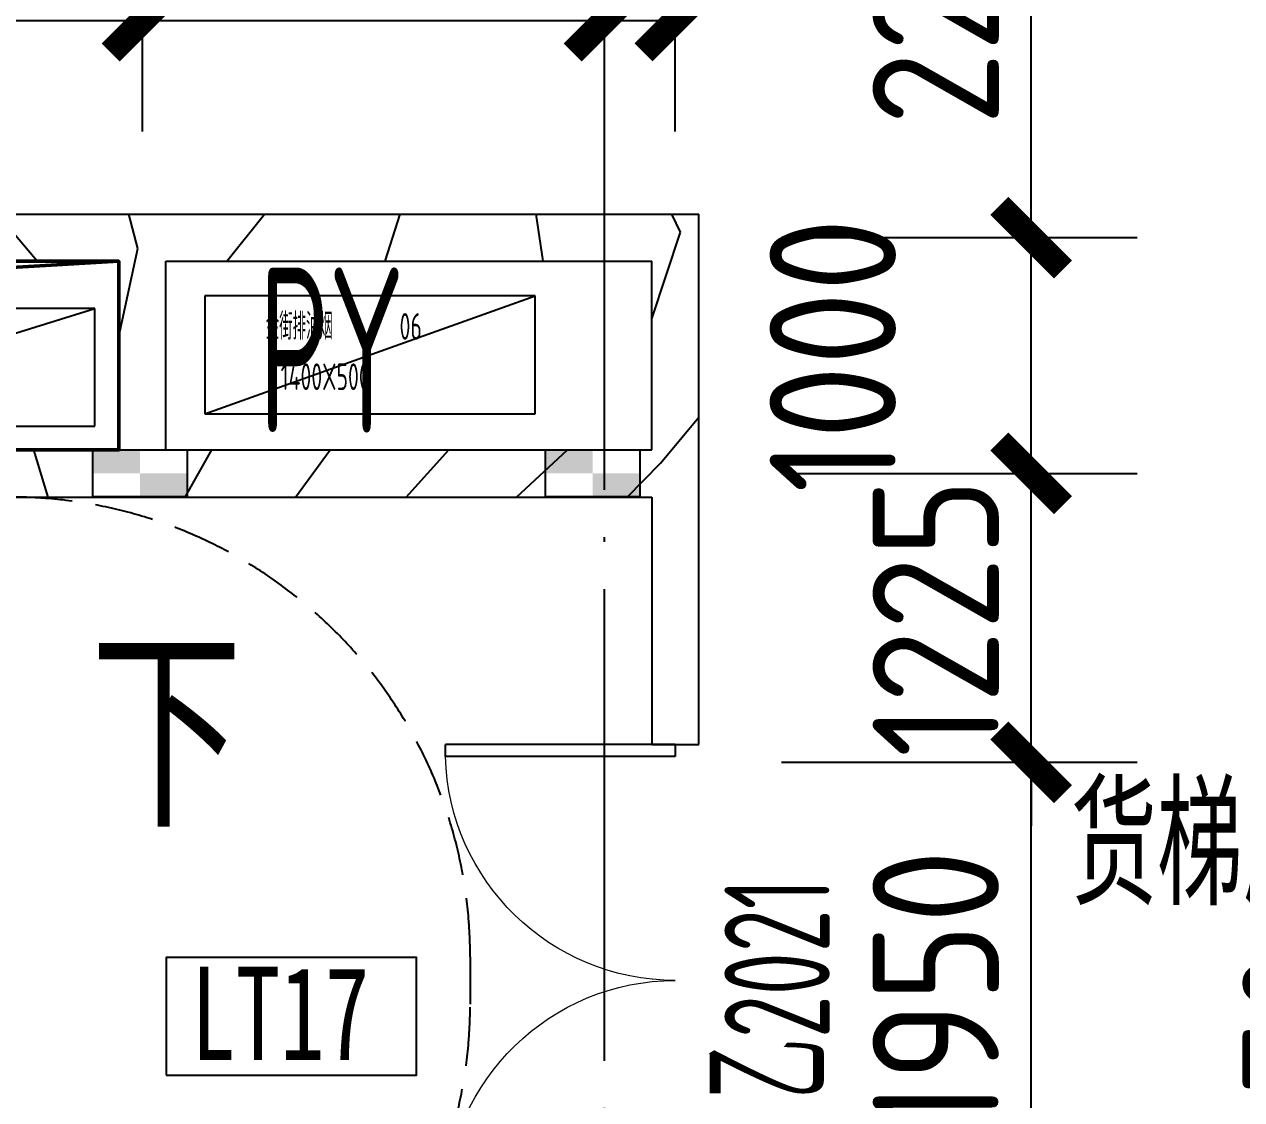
# Model space of a CAD drawing. Header units: inches. Extents: x 0 to 1813292486, y 0 to 3473589894.
# Drawn here: x 600640125 to 600645287, y 3473214363 to 3473218922 of the extents above; entities that cross this region are included whole.
import ezdxf

# ---------------------------------------------------------------- set-up
doc = ezdxf.new("R2010")
doc.units = ezdxf.units.IN
doc.header["$LTSCALE"] = 1000
doc.header["$MEASUREMENT"] = 0
doc.linetypes.add('AX-MALL-GIRD-200$0$DOTE', pattern=[2.4200000000000004, 2, -0.2, 0.02, -0.2])
doc.linetypes.add('AX-MALL-WALL-P02-QT$0$DASH', pattern=[0.35, 0.25, -0.1])
for name, color, linetype in [('A-Anno-Note', 241, 'Continuous'), ('AX-MALL-DIM-P02$0$A-Anno-Dims', 3, 'Continuous'), ('AX-MALL-DIM-P02$0$A-Detl-Thin', 131, 'Continuous'), ('AX-MALL-GIRD-200$0$A-Grid', 222, 'AX-MALL-GIRD-200$0$DOTE'), ('AX-MALL-P02-200$0$A-Anno-Note', 241, 'Continuous'), ('AX-MALL-WALL-P02$0$A-Anno-Note', 241, 'Continuous'), ('AX-MALL-WALL-P02-QT$0$A-Accs', 181, 'Continuous'), ('AX-MALL-WALL-P02-QT$0$A-Anno-Dims', 3, 'Continuous'), ('AX-MALL-WALL-P02-QT$0$A-Anno-Note', 241, 'Continuous'), ('AX-MALL-WALL-P02-QT$0$A-Detl-Patt', 8, 'Continuous'), ('AX-MALL-WALL-P02-QT$0$A-Detl-Thin', 131, 'Continuous'), ('AX-MALL-WALL-P02-QT$0$A-Strs', 151, 'Continuous'), ('AX-MALL-WALL-P02-QT$0$A-Wall', 2, 'Continuous'), ('AX-MALL-WALL-P02-QT$0$A-Wall-Patt', 13, 'Continuous'), ('AX-MALL-WALL-P02-QT$0$A-Wind', 4, 'Continuous'), ('AX-MALL-WORD-P02$0$A-Anno-Note', 241, 'Continuous'), ('AX-MALL-WORD-P02$0$A-Wind-Iden', 11, 'Continuous'), ('AX-MALL-ZTKD-P02$0$A-Anno-Note', 241, 'Continuous'), ('MX-MALL-P02-LG$0$M-VT-DUCT-FLG', 40, 'Continuous'), ('MX-MALL-P02-LG$0$M-VT-DUCT-KED', 170, 'Continuous'), ('MX-MALL-P02-LG$0$M-VT-DUCT-SED', 150, 'Continuous'), ('MX-MALL-P02-LG$0$M-VT-TEXT', 21, 'Continuous'), ('SX-MALL-HOLE-R-2F$0$S-HOLE', 5, 'Continuous'), ('SX-MALL-LT-TZ-2F(M)$0$SX-S1-TZ-(2F~3F)$0$A-Strs', 151, 'Continuous'), ('SX-MALL-LT-TZ-2F(M)$0$SX-S1-TZ-(2F~3F)$0$TZ', 255, 'Continuous'), ('SX-MALL-TZ-2F~3F$0$S-DIMS', 81, 'Continuous')]:
    doc.layers.add(name, color=color, linetype=linetype)
doc.styles.add('AX-MALL-DIM-P02$0$_TCH_DIM_T3', font='gbenor.shx')
doc.styles.add('AX-MALL-WALL-P02-QT$0$_TCH_DIM', font='gbenor.shx')
doc.styles.add('AX-MALL-WALL-P02-QT$0$STANDARD', font='gbenor.shx', dxfattribs={"bigfont": 'gbcbig.shx'})
doc.styles.add('AX-MALL-WORD-P02$0$_TCH_WINDOW', font='gbenor.shx', dxfattribs={"bigfont": 'gbcbig.shx'})
doc.styles.add('AX-MALL-WORD-P02$0$STANDARD', font='gbenor.shx', dxfattribs={"bigfont": 'gbcbig.shx'})
doc.styles.add('AX-MALL-WORD-P02$0$宋体', font='', dxfattribs={"width": 0.7, "height": 5})
doc.styles.add('MX-MALL-P02-LG$0$_THVAC_WIN', font='gbenor.shx', dxfattribs={"bigfont": 'gbcbig.shx'})
doc.styles.get('AX-MALL-WORD-P02$0$宋体').set_extended_font_data('SimSun')
doc.dimstyles.new('AX-MALL-DIM-P02$0$_TCH_ARCH&&180', dxfattribs={"dimtxt": 535.5, "dimasz": 270, "dimexe": 450, "dimexo": 450, "dimgap": 137.25, "dimtad": 1, "dimdec": 0, "dimzin": 0, "dimdsep": 46, "dimtxsty": 'AX-MALL-DIM-P02$0$_TCH_DIM_T3', "dimblk": 'AX-MALL-DIM-P02$0$_ArchTick', "dimcen": 0.09, "dimclrt": 7, "dimazin": 2, "dimtfac": 1, "dimtdec": 0, "dimtix": 1, "dimtmove": 2, "dimatfit": 3, "dimfxl": 500, "dimtolj": 1, "dimtzin": 0, "dimarcsym": 0})
pattern_1 = [(45, (0, 359.0227), (-353.55353201463, 353.55353201463), [])]

# ---------------------------------------------------------------- blocks, each defined once
blk = doc.blocks.new('AX-MALL-WORD-P02')
at = {"layer": 'AX-MALL-WORD-P02$0$A-Anno-Note', "color": 3}
blk.add_lwpolyline([(600440990.5591502, 3473052887.919715), (600441985.7153002, 3473052517.194853), (600442160.2617146, 3473052985.738926), (600441165.1055651, 3473053356.463788)], close=True, dxfattribs=at)
at = {"layer": 'AX-MALL-WORD-P02$0$A-Anno-Note', "color": 3, "style": 'AX-MALL-WORD-P02$0$宋体', "width": 0.7}
blk.add_text('LT17', height=396.5189873417721, rotation=339.5681615271141, dxfattribs=at).set_placement((600441112.847348, 3473052911.161159))
at = {"layer": 'AX-MALL-WORD-P02$0$A-Anno-Note', "style": 'AX-MALL-WORD-P02$0$STANDARD'}
blk.add_text('货梯厅', height=506.3829787234042, rotation=339.5681613092015, dxfattribs=at).set_placement((600444837.9728384, 3473052224.531486))
at = {"layer": 'AX-MALL-WORD-P02$0$A-Wind-Iden', "style": 'AX-MALL-WORD-P02$0$_TCH_WINDOW', "width": 0.7}
for s, height, p in [('2021', 446.25, (600443682.6218286, 3473052053.387454)), ('乙', 506.3829787234042, (600443592.5447359, 3473051811.588805))]:
    blk.add_text(s, height=height, rotation=69.56816112945486, dxfattribs=at).set_placement(p)
blk = doc.blocks.new('AX-MALL-GIRD-200')
at = {"layer": 'AX-MALL-GIRD-200$0$A-Grid'}
blk.add_line((600435151.5243309, 3473031887.135766), (600473881.0632799, 3473135850.862847), dxfattribs=at)
blk = doc.blocks.new('AX-MALL-WALL-P02-QT$0$tj')
at = {"layer": 'AX-MALL-WALL-P02-QT$0$A-Detl-Patt'}
h = blk.add_hatch(dxfattribs=at)
h.set_pattern_fill('STEEL', color=256, scale=100.0000000000001, angle=50.43183869082386)
h.set_pattern_definition([(75.00000000004839, (-14278.19445574284, 156289.8254051208), (-153.3407249234246, 41.08752340989569), []), (75.00000000004839, (-14317.88195610046, 156358.5661673546), (-153.3407249234246, 41.08752340989569), [])])
edge = h.paths.add_edge_path()
edge.add_arc((274302.9537697641, 370915.3693751197), 354853.2281302969, 270.9601093956941, 275.9513128638887)
edge.add_line((311095.3180618286, 17974.67259407043), (323404.2928284407, 17664.898229599))
edge.add_arc((337498.5854798314, -5423.033113246463), 27049.98445535583, 84.4296474408203, 121.40245730350341, ccw=False)
edge.add_line((340124.270958662, 21499.21483898163), (352435.6233639717, 23411.5238032341))
edge.add_line((352435.6233639717, 23411.5238032341), (352460.3320846558, 23263.57286787033))
edge.add_arc((262948.9762239404, 558936.3422532297), 543099.989586636, 279.486523026639, 288.5053300047131)
edge.add_line((435325.042740941, 43917.80823612213), (435185.9318172932, 44187.60760259628))
edge.add_arc((262948.9762341097, 558936.342259489), 542799.9895904897, 279.51816553668203, 288.50044427399206, ccw=False)
edge.add_line((352706.5441896915, 23608.95860147476), (352681.7270303965, 23756.88773488998))
edge.add_line((352681.7270303965, 23756.88773488998), (340117.7681742907, 21803.84383869171))
edge.add_arc((337510.0970116529, -5455.006554111635), 27383.29552171703, 84.53552636432372, 121.2026843873002)
edge.add_line((323323.7129554749, 17967.02113437653), (311085.7617697716, 18275.00808191299))
edge.add_arc((274273.8104503512, 371474.5356685471), 355112.6948552598, 270.96411062040687, 275.9501261722048, ccw=False)
edge.add_line((280248.9759351015, 16412.11376953125), (280248.9759185314, 16111.96136569977))
blk = doc.blocks.new('MX-MALL-P02-LG')
at = {"layer": 'MX-MALL-P02-LG$0$M-VT-DUCT-FLG'}
for p, q in [((600440168.9117613, 3473056130.997816), (600441842.7992119, 3473056040.993357)), ((600442123.9377375, 3473055458.922876), (600443610.4075588, 3473055438.736984))]:
    blk.add_line(p, q, dxfattribs=at)
at = {"layer": 'MX-MALL-P02-LG$0$M-VT-DUCT-KED'}
for p, q in [((600442298.4841535, 3473055927.466949), (600442123.9377375, 3473055458.922876)), ((600443610.4075588, 3473055438.736984), (600442298.4841535, 3473055927.466949)), ((600442123.9377375, 3473055458.922876), (600443435.8611428, 3473054970.192911)), ((600443435.8611428, 3473054970.192911), (600443610.4075588, 3473055438.736984))]:
    blk.add_line(p, q, dxfattribs=at)
at = {"layer": 'MX-MALL-P02-LG$0$M-VT-DUCT-SED'}
for p, q in [((600441842.7992119, 3473056040.993357), (600440343.4581776, 3473056599.541889)), ((600440168.9117613, 3473056130.997816), (600441668.2527956, 3473055572.449284)), ((600441668.2527956, 3473055572.449284), (600441842.7992119, 3473056040.993357))]:
    blk.add_line(p, q, dxfattribs=at)
at = {"layer": 'MX-MALL-P02-LG$0$M-VT-TEXT', "style": 'MX-MALL-P02-LG$0$_THVAC_WIN', "width": 0.7}
for s, p in [('金街排油烟', (600442475.9030726, 3473055663.273575, -18000)), ('06', (600443007.3150849, 3473055465.307007, -18000)), ('1400X500', (600442460.2310691, 3473055441.515029, -18000))]:
    blk.add_text(s, height=112.6582278481013, rotation=339.5681613187875, dxfattribs=at).set_placement(p)
blk = doc.blocks.new('SX-MALL-LT-TZ-2F(M)$0$SX-S1-TZ-(2F~3F)$0$TZ')
at = {"layer": 'SX-MALL-LT-TZ-2F(M)$0$SX-S1-TZ-(2F~3F)$0$A-Strs'}
h = blk.add_hatch(color=0, dxfattribs=at)
h.dxf.hatch_style = 1
h.paths.add_polyline_path([(-186775.5959191918, 16586.87351322174), (-186975.5954445004, 16586.43784570694), (-186975.3828500509, 16486.43807125092), (-186775.3780853152, 16486.87375020981)])
h.paths.add_polyline_path([(-186975.3828500509, 16486.43807125092), (-187175.3771362901, 16486.00241565704), (-187175.1593025327, 16386.00265312195), (-186975.1702555418, 16386.43829774857)])
at = {"layer": 'SX-MALL-LT-TZ-2F(M)$0$SX-S1-TZ-(2F~3F)$0$A-Strs', "color": 0}
blk.add_lwpolyline([(-187175.5949700475, 16586.00217819214), (-187175.1593025327, 16386.00265312195), (-186775.1602514982, 16386.87398815155), (-186775.5959191918, 16586.87351322174)], close=True, dxfattribs=at)
blk = doc.blocks.new('SX-MALL-LT-TZ-2F(M)')
at = {"layer": 'SX-MALL-LT-TZ-2F(M)$0$SX-S1-TZ-(2F~3F)$0$TZ', "color": 7, "xscale": -1, "rotation": 159.6899687316377}
for p in [(600622850.7055231, 3473005880.678519), (600624650.4529339, 3473005210.244997)]:
    blk.add_blockref('SX-MALL-LT-TZ-2F(M)$0$SX-S1-TZ-(2F~3F)$0$TZ', p, dxfattribs=at)
blk = doc.blocks.new('SX-MALL-TZ-2F~3F')
at = {"layer": 'SX-MALL-TZ-2F~3F$0$S-DIMS'}
blk.add_blockref('SX-MALL-LT-TZ-2F(M)', (0.08505654335021973, 0.258394181728363), dxfattribs=at)
blk = doc.blocks.new('SX-MALL-HOLE-R-2F')
at = {"layer": 'SX-MALL-HOLE-R-2F$0$S-HOLE', "lineweight": 50}
blk.add_lwpolyline([(600440321.0904577, 3473056821.303277), (600442007.8491217, 3473056192.936179), (600441728.574146, 3473055443.263755), (600440041.815482, 3473056071.630853)], close=True, dxfattribs=at)
at = {"layer": 'SX-MALL-HOLE-R-2F$0$S-HOLE', "lineweight": 50, "elevation": -2999.999999999995}
blk.add_lwpolyline([(600440043.4627953, 3473056071.017685), (600440379.889989, 3473056692.685179), (600442007.8491218, 3473056192.93618)], dxfattribs=at)
blk = doc.blocks.new('SX-MALL-NTKD-2F')
blk.add_blockref('SX-MALL-HOLE-R-2F', (0, 0))
blk = doc.blocks.new('AX-MALL-WALL-P02-QT$0$$DorLib2D$00000002')
for p, q in [((-0.5, -5.684341886080802e-17), (-0.5000000000000007, 0.4875)), ((-0.4750000000000007, 0.4875), (-0.5000000000000007, 0.4875)), ((-0.475, -2.842170943040401e-17), (-0.4750000000000007, 0.4875)), ((0.475, -2.842170943040401e-17), (0.4750000000000007, 0.4875)), ((0.4750000000000007, 0.4875), (0.5000000000000007, 0.4875)), ((0.5, -5.684341886080802e-17), (0.5000000000000007, 0.4875)), ((-0.5, -5.684341886080802e-17), (-0.475, -2.842170943040401e-17)), ((0.5, -5.684341886080802e-17), (0.475, -2.842170943040401e-17))]:
    blk.add_line(p, q)
at = {"lineweight": 13}
for centre, start, end in [((-0.4875, -4.263256414560601e-17), 0, 88.53071641864632), ((0.4875, -4.263256414560601e-17), 91.4692835813537, 180)]:
    blk.add_arc(centre, 0.4875, start, end, dxfattribs=at)
blk = doc.blocks.new('AX-MALL-WALL-P02-QT')
at = {"layer": 'AX-MALL-WALL-P02-QT$0$A-Wall-Patt'}
h = blk.add_hatch(dxfattribs=at)
h.set_pattern_fill('普通砖', color=256, scale=200, style=0)
h.set_pattern_definition(pattern_1)
h.paths.add_polyline_path([(600440250.6539491, 3473056918.683627), (600440321.0899084, 3473056821.301801), (600442007.8485725, 3473056192.934703), (600442124.8302426, 3473056220.497963), (600442171.3759537, 3473056345.443049), (600440297.1996601, 3473057043.628713)])
h = blk.add_hatch(dxfattribs=at)
h.set_pattern_fill('普通砖', color=256, scale=200, style=0)
h.set_pattern_definition(pattern_1)
h.paths.add_polyline_path([(600442124.8302426, 3473056220.497963), (600442195.2662017, 3473056123.116137), (600444125.6677846, 3473055403.984904), (600444382.9039804, 3473055521.583967), (600442171.3759537, 3473056345.443049)])
h = blk.add_hatch(dxfattribs=at)
h.set_pattern_fill('普通砖', color=256, scale=200, style=0)
h.set_pattern_definition(pattern_1)
h.paths.add_polyline_path([(600441799.0102664, 3473055345.88236), (600441915.9919366, 3473055373.44562), (600442195.2662017, 3473056123.116137), (600442124.8302426, 3473056220.497963), (600442007.8485725, 3473056192.934703), (600441728.5743073, 3473055443.264186)])
h = blk.add_hatch(dxfattribs=at)
h.set_pattern_fill('普通砖', color=256, scale=200, style=0)
h.set_pattern_definition(pattern_1)
h.paths.add_polyline_path([(600439924.8339728, 3473056044.068024), (600439878.2882618, 3473055919.122937), (600441752.4645555, 3473055220.937274), (600441799.0102664, 3473055345.88236), (600441728.5743073, 3473055443.264186), (600440041.8156428, 3473056071.631283)])
h = blk.add_hatch(dxfattribs=at)
h.set_pattern_fill('普通砖', color=256, scale=200, style=0)
h.set_pattern_definition(pattern_1)
h.paths.add_polyline_path([(600443873.9567794, 3473054537.332716), (600443998.9018656, 3473054490.787005), (600444382.9039804, 3473055521.583967), (600444125.6677846, 3473055403.984904), (600443846.3935193, 3473054654.314386)])
h = blk.add_hatch(dxfattribs=at)
h.set_pattern_fill('普通砖', color=256, scale=200, style=0)
h.set_pattern_definition(pattern_1)
h.paths.add_polyline_path([(600441799.0102664, 3473055345.88236), (600441752.4645555, 3473055220.937274), (600443776.5749531, 3473054466.896757), (600443873.9567794, 3473054537.332716), (600443846.3935193, 3473054654.314386), (600441915.9919366, 3473055373.44562)])
h = blk.add_hatch(dxfattribs=at)
h.set_pattern_fill('普通砖', color=256, scale=200, style=0)
h.set_pattern_definition(pattern_1)
h.paths.add_polyline_path([(600443776.5749531, 3473054466.896757), (600443410.0274793, 3473053482.954202), (600443597.4451085, 3473053413.135635), (600443998.9018655, 3473054490.787005), (600443873.9567794, 3473054537.332716)])
at = {"layer": 'AX-MALL-WALL-P02-QT$0$A-Anno-Dims'}
blk.add_lwpolyline([(600441018.5219945, 3473054453.895298, 0, 0, 0), (600438788.2522016, 3473055284.736228, 0, 160, 0), (600439350.5050905, 3473055075.280531, 0, 0, 0)], format="xyseb", dxfattribs=at)
at = {"layer": 'AX-MALL-WALL-P02-QT$0$A-Strs', "linetype": 'AX-MALL-WALL-P02-QT$0$DASH'}
blk.add_lwpolyline([(600441227.695153, 3473055416.429215, -0.4142135621634755), (600442374.2860111, 3473052908.376321), (600442304.4674442, 3473052720.958693, -0.4142135621629859), (600439796.4145529, 3473051574.367831, -0.4142135621629859)], format="xyb", dxfattribs=at)
at = {"layer": 'AX-MALL-WALL-P02-QT$0$A-Wall'}
for p, q in [((600440297.1996601, 3473057043.628713), (600442171.3759537, 3473056345.443049)), ((600440321.0899084, 3473056821.301801), (600442007.8485725, 3473056192.934703)), ((600442171.3759537, 3473056345.443049), (600444382.9039804, 3473055521.583967)), ((600441728.5743073, 3473055443.264186), (600442007.8485725, 3473056192.934703)), ((600441915.9919366, 3473055373.44562), (600442195.2662017, 3473056123.116137)), ((600442195.2662017, 3473056123.116137), (600444125.6677846, 3473055403.984904)), ((600440041.8156428, 3473056071.631283), (600441728.5743073, 3473055443.264186)), ((600439878.2882618, 3473055919.122937), (600441752.4645555, 3473055220.937274)), ((600443998.9018656, 3473054490.787005), (600444382.9039804, 3473055521.583967)), ((600443846.3935193, 3473054654.314386), (600444125.6677846, 3473055403.984904)), ((600441915.9919366, 3473055373.44562), (600443846.3935193, 3473054654.314386)), ((600441752.4645555, 3473055220.937274), (600443776.5749531, 3473054466.896757)), ((600443597.4451085, 3473053413.135635), (600443998.9018655, 3473054490.787005)), ((600443776.5749531, 3473054466.896757), (600443410.0274793, 3473053482.954202)), ((600443410.0274793, 3473053482.954202), (600443597.4451085, 3473053413.135635))]:
    blk.add_line(p, q, dxfattribs=at)
at = {"layer": 'AX-MALL-WALL-P02-QT$0$A-Anno-Dims'}
blk.add_blockref('SX-MALL-NTKD-2F', (0, 0), dxfattribs=at)
at = {"layer": 'AX-MALL-WALL-P02-QT$0$A-Detl-Patt'}
blk.add_blockref('SX-MALL-TZ-2F~3F', (0, 0), dxfattribs=at)
at = {"layer": 'AX-MALL-WALL-P02-QT$0$A-Detl-Thin'}
blk.add_blockref('MX-MALL-P02-LG', (0, 0), dxfattribs=at)
at = {"layer": 'AX-MALL-WALL-P02-QT$0$A-Detl-Thin', "rotation": 339.5681613091762}
blk.add_blockref('AX-MALL-WALL-P02-QT$0$tj', (600144118.6961328, 3473128496.287411), dxfattribs=at)
at = {"layer": 'AX-MALL-WALL-P02-QT$0$A-Wind'}
blk.add_blockref('AX-MALL-GIRD-200', (0, 0), dxfattribs=at)
at = {"layer": 'AX-MALL-WALL-P02-QT$0$A-Wind', "xscale": -2000, "yscale": 2000, "zscale": 200, "rotation": 69.56816130911041}
blk.add_blockref('AX-MALL-WALL-P02-QT$0$$DorLib2D$00000002', (600443154.6434624, 3473052510.956772), dxfattribs=at)
at = {"layer": 'AX-MALL-WALL-P02-QT$0$A-Accs', "style": 'AX-MALL-WALL-P02-QT$0$STANDARD', "width": 0.6}
blk.add_text('PY', height=699.9999999999998, rotation=339.5681613092246, dxfattribs=at).set_placement((600442311.4354544, 3473055304.132816, 2999.999999999999))
at = {"layer": 'AX-MALL-WALL-P02-QT$0$A-Anno-Note', "style": 'AX-MALL-WALL-P02-QT$0$_TCH_DIM', "width": 0.7}
blk.add_text('下', height=675.177304964539, rotation=339.5681613092755, dxfattribs=at).set_placement((600441083.9445508, 3473054056.026062))
blk = doc.blocks.new('AX-MALL-WALL-P02')
at = {"layer": 'AX-MALL-WALL-P02$0$A-Anno-Note'}
blk.add_blockref('AX-MALL-WORD-P02', (0, 0), dxfattribs=at)
blk.add_blockref('AX-MALL-WALL-P02-QT', (0, 0), dxfattribs=at)
blk = doc.blocks.new('AX-MALL-ZTKD-P02')
at = {"layer": 'AX-MALL-ZTKD-P02$0$A-Anno-Note'}
blk.add_blockref('AX-MALL-GIRD-200', (0, 0), dxfattribs=at)
blk = doc.blocks.new('AX-MALL-DIM-P02$0$_ArchTick')
at = {"color": 0, "linetype": 'ByBlock', "const_width": 0.4}
blk.add_lwpolyline([(-0.5, -0.5), (0.5, 0.5)], dxfattribs=at)
blk = doc.blocks.new('*D819')
at = {"layer": 'AX-MALL-DIM-P02$0$A-Anno-Dims', "color": 0, "lineweight": -2, "transparency": 16777216}
for p, q in [((600440419.3821504, 3473057371.609563), (600440740.524126, 3473058233.667765)), ((600440583.4323518, 3473057811.978099), (600442457.608645, 3473057113.792435)), ((600442293.5584435, 3473056673.423899), (600442614.7004192, 3473057535.482101))]:
    blk.add_line(p, q, dxfattribs=at)
at = {"layer": 'AX-MALL-DIM-P02$0$A-Anno-Dims', "color": 0, "lineweight": -2, "transparency": 16777216, "xscale": 270, "yscale": 270, "zscale": 270}
for p, rotation in [((600440583.4323518, 3473057811.978099), 159.5681613077172), ((600442457.608645, 3473057113.792435), 339.5681613077172)]:
    blk.add_blockref('AX-MALL-DIM-P02$0$_ArchTick', p, dxfattribs=dict(at, rotation=rotation))
at = {"layer": 'AX-MALL-DIM-P02$0$A-Anno-Dims', "color": 7, "transparency": 16777216, "insert": (600441661.9030951, 3473057842.405967), "char_height": 535.5, "attachment_point": 5, "rotation": 339.56816130771716, "style": 'AX-MALL-DIM-P02$0$_TCH_DIM_T3'}
blk.add_mtext('\\A1;2000', dxfattribs=at)
blk = doc.blocks.new('*D820')
at = {"layer": 'AX-MALL-DIM-P02$0$A-Anno-Dims', "color": 0, "lineweight": -2, "transparency": 16777216}
for p, q in [((600442293.5584434, 3473056673.4239), (600442614.7004188, 3473057535.482101)), ((600442457.6086446, 3473057113.792435), (600444294.3014125, 3473056429.570485)), ((600444130.2512113, 3473055989.20195), (600444451.3931867, 3473056851.260151))]:
    blk.add_line(p, q, dxfattribs=at)
at = {"layer": 'AX-MALL-DIM-P02$0$A-Anno-Dims', "color": 0, "lineweight": -2, "transparency": 16777216, "xscale": 270, "yscale": 270, "zscale": 270}
for p, rotation in [((600442457.6086446, 3473057113.792435), 159.5681613110657), ((600444294.3014125, 3473056429.570485), 339.5681613110656)]:
    blk.add_blockref('AX-MALL-DIM-P02$0$_ArchTick', p, dxfattribs=dict(at, rotation=rotation))
at = {"layer": 'AX-MALL-DIM-P02$0$A-Anno-Dims', "color": 7, "transparency": 16777216, "insert": (600443517.3376253, 3473057151.20216), "char_height": 535.5, "attachment_point": 5, "rotation": 339.56816131106564, "style": 'AX-MALL-DIM-P02$0$_TCH_DIM_T3'}
blk.add_mtext('\\A1;1960', dxfattribs=at)
blk = doc.blocks.new('*D821')
at = {"layer": 'AX-MALL-DIM-P02$0$A-Anno-Dims', "color": 0, "lineweight": -2, "transparency": 16777216}
for p, q in [((600444130.2512108, 3473055989.20195), (600444451.3931867, 3473056851.260151)), ((600444411.3776555, 3473055884.474101), (600444732.5196314, 3473056746.532301)), ((600444294.3014122, 3473056429.570486), (600444575.4278569, 3473056324.842636))]:
    blk.add_line(p, q, dxfattribs=at)
at = {"layer": 'AX-MALL-DIM-P02$0$A-Anno-Dims', "color": 0, "lineweight": -2, "transparency": 16777216, "xscale": 270, "yscale": 270, "zscale": 270}
for p, rotation in [((600444294.3014122, 3473056429.570486), 159.5681612720517), ((600444575.4278569, 3473056324.842636), 339.5681612720517)]:
    blk.add_blockref('AX-MALL-DIM-P02$0$_ArchTick', p, dxfattribs=dict(at, rotation=rotation))
at = {"layer": 'AX-MALL-DIM-P02$0$A-Anno-Dims', "color": 7, "transparency": 16777216, "insert": (600445296.7637162, 3473056622.772796), "char_height": 535.5, "attachment_point": 5, "rotation": 339.5681612720517, "style": 'AX-MALL-DIM-P02$0$_TCH_DIM_T3'}
blk.add_mtext('\\A1;300', dxfattribs=at)
blk = doc.blocks.new('*D831')
at = {"layer": 'AX-MALL-DIM-P02$0$A-Anno-Dims', "color": 0, "lineweight": -2, "transparency": 16777216}
for p, q in [((600445443.9797773, 3473057367.286585), (600446858.1965363, 3473056840.449346)), ((600445668.5026401, 3473054935.947194), (600446436.5068702, 3473056997.54112)), ((600444675.9755473, 3473055305.69266), (600446090.1923063, 3473054778.85542))]:
    blk.add_line(p, q, dxfattribs=at)
at = {"layer": 'AX-MALL-DIM-P02$0$A-Anno-Dims', "color": 0, "lineweight": -2, "transparency": 16777216, "xscale": 270, "yscale": 270, "zscale": 270}
for p, rotation in [((600446436.5068702, 3473056997.54112), 69.56816132913598), ((600445668.5026401, 3473054935.947194), 249.5681613291359)]:
    blk.add_blockref('AX-MALL-DIM-P02$0$_ArchTick', p, dxfattribs=dict(at, rotation=rotation))
at = {"layer": 'AX-MALL-DIM-P02$0$A-Anno-Dims', "color": 7, "transparency": 16777216, "insert": (600445672.9840562, 3473056108.126753), "char_height": 535.5, "attachment_point": 5, "rotation": 69.56816132913596, "style": 'AX-MALL-DIM-P02$0$_TCH_DIM_T3'}
blk.add_mtext('\\A1;2200', dxfattribs=at)
blk = doc.blocks.new('*D832')
at = {"layer": 'AX-MALL-DIM-P02$0$A-Anno-Dims', "color": 0, "lineweight": -2, "transparency": 16777216}
for p, q in [((600444675.9755471, 3473055305.692658), (600446090.1923063, 3473054778.855419)), ((600445319.4098098, 3473053998.859048), (600445668.5026402, 3473054935.947193)), ((600444326.8827167, 3473054368.604514), (600445741.0994759, 3473053841.767274))]:
    blk.add_line(p, q, dxfattribs=at)
at = {"layer": 'AX-MALL-DIM-P02$0$A-Anno-Dims', "color": 0, "lineweight": -2, "transparency": 16777216, "xscale": 270, "yscale": 270, "zscale": 270}
for p, rotation in [((600445668.5026402, 3473054935.947193), 69.56816133074821), ((600445319.4098098, 3473053998.859048), 249.5681613307482)]:
    blk.add_blockref('AX-MALL-DIM-P02$0$_ArchTick', p, dxfattribs=dict(at, rotation=rotation))
at = {"layer": 'AX-MALL-DIM-P02$0$A-Anno-Dims', "color": 7, "transparency": 16777216, "insert": (600444705.396549, 3473054761.164739), "char_height": 535.5, "attachment_point": 5, "rotation": 69.56816133074821, "style": 'AX-MALL-DIM-P02$0$_TCH_DIM_T3'}
blk.add_mtext('\\A1;1000', dxfattribs=at)
blk = doc.blocks.new('*D833')
at = {"layer": 'AX-MALL-DIM-P02$0$A-Anno-Dims', "color": 0, "lineweight": -2, "transparency": 16777216}
for p, q in [((600444326.8827167, 3473054368.604515), (600445741.0994759, 3473053841.767275)), ((600445319.4098098, 3473053998.859049), (600445413.6648743, 3473054251.872849)), ((600444891.7710927, 3473052850.926072), (600445319.4098098, 3473053998.859049)), ((600443899.2439995, 3473053220.671538), (600445313.4607587, 3473052693.834298)), ((600444891.7710927, 3473052850.926072), (600444797.5160282, 3473052597.912272))]:
    blk.add_line(p, q, dxfattribs=at)
at = {"layer": 'AX-MALL-DIM-P02$0$A-Anno-Dims', "color": 0, "lineweight": -2, "transparency": 16777216, "xscale": 270, "yscale": 270, "zscale": 270}
for p, rotation in [((600445319.4098098, 3473053998.859049), 249.5681613280872), ((600444891.7710927, 3473052850.926072), 69.56816132808726)]:
    blk.add_blockref('AX-MALL-DIM-P02$0$_ArchTick', p, dxfattribs=dict(at, rotation=rotation))
at = {"layer": 'AX-MALL-DIM-P02$0$A-Anno-Dims', "color": 7, "transparency": 16777216, "insert": (600444726.0697515, 3473053566.275157), "char_height": 535.5, "attachment_point": 5, "rotation": 69.56816132808723, "style": 'AX-MALL-DIM-P02$0$_TCH_DIM_T3'}
blk.add_mtext('\\A1;1225', dxfattribs=at)
blk = doc.blocks.new('*D834')
at = {"layer": 'AX-MALL-DIM-P02$0$A-Anno-Dims', "color": 0, "lineweight": -2, "transparency": 16777216}
for p, q in [((600443899.2439992, 3473053220.671537), (600445313.4607583, 3473052693.834297)), ((600444211.0400708, 3473051023.604184), (600444891.7710922, 3473052850.926071)), ((600443218.5129777, 3473051393.349649), (600444632.7297369, 3473050866.51241))]:
    blk.add_line(p, q, dxfattribs=at)
at = {"layer": 'AX-MALL-DIM-P02$0$A-Anno-Dims', "color": 0, "lineweight": -2, "transparency": 16777216, "xscale": 270, "yscale": 270, "zscale": 270}
for p, rotation in [((600444891.7710922, 3473052850.926071), 69.56816132788492), ((600444211.0400708, 3473051023.604184), 249.5681613278849)]:
    blk.add_blockref('AX-MALL-DIM-P02$0$_ArchTick', p, dxfattribs=dict(at, rotation=rotation))
at = {"layer": 'AX-MALL-DIM-P02$0$A-Anno-Dims', "color": 7, "transparency": 16777216, "insert": (600444171.8848815, 3473052078.647725), "char_height": 535.5, "attachment_point": 5, "rotation": 69.56816132788491, "style": 'AX-MALL-DIM-P02$0$_TCH_DIM_T3'}
blk.add_mtext('\\A1;1950', dxfattribs=at)
blk = doc.blocks.new('*D853')
at = {"layer": 'AX-MALL-DIM-P02$0$A-Anno-Dims', "color": 0, "lineweight": -2, "transparency": 16777216}
for p, q in [((600446789.246813, 3473051210.317146), (600446043.194051, 3473051488.243692)), ((600446168.1547745, 3473050534.626901), (600446464.883717, 3473051331.151918)), ((600446492.5178708, 3473050413.792129), (600445746.4651086, 3473050691.718675))]:
    blk.add_line(p, q, dxfattribs=at)
at = {"layer": 'AX-MALL-DIM-P02$0$A-Anno-Dims', "color": 0, "lineweight": -2, "transparency": 16777216, "xscale": 270, "yscale": 270, "zscale": 270}
for p, rotation in [((600446464.883717, 3473051331.151918), 69.56816124952076), ((600446168.1547745, 3473050534.626901), 249.5681612495208)]:
    blk.add_blockref('AX-MALL-DIM-P02$0$_ArchTick', p, dxfattribs=dict(at, rotation=rotation))
at = {"layer": 'AX-MALL-DIM-P02$0$A-Anno-Dims', "color": 7, "transparency": 16777216, "insert": (600445536.6868918, 3473051250.078234), "char_height": 535.5, "attachment_point": 5, "rotation": 69.56816124952077, "style": 'AX-MALL-DIM-P02$0$_TCH_DIM_T3'}
blk.add_mtext('\\A1;850', dxfattribs=at)
blk = doc.blocks.new('AX-MALL-DIM-P02')
at = {"layer": 'AX-MALL-DIM-P02$0$A-Detl-Thin'}
blk.add_blockref('AX-MALL-ZTKD-P02', (-2.384185791015625e-06, 9.5367431640625e-07), dxfattribs=at)
at = {"layer": 'AX-MALL-DIM-P02$0$A-Anno-Dims'}
for p1, p2, distance, picture, middle in [((600440262.2903761, 3473056949.919897), (600442136.4666691, 3473056251.734233), 919.9328849254063, '*D819', (600441661.9030951, 3473057842.405967)), ((600442136.4666691, 3473056251.734233), (600443973.1594368, 3473055567.512283), 919.9328848421761, '*D820', (600443517.3376253, 3473057151.20216)), ((600444254.2858812, 3473055462.784433), (600445022.2901112, 3473057524.378359), -1509.1608653539752, '*D831', (600445672.9840562, 3473056108.126753)), ((600443477.5543332, 3473053377.763311), (600443905.1930506, 3473054525.696289), -1509.1608660767763, '*D833', (600444726.0697515, 3473053566.275157)), ((600442796.8233118, 3473051550.441424), (600443477.5543332, 3473053377.763311), -1509.1608656868962, '*D834', (600444171.8848815, 3473052078.647725))]:
    dim = blk.add_aligned_dim(p1=p1, p2=p2, distance=distance, dimstyle='AX-MALL-DIM-P02$0$_TCH_ARCH&&180', dxfattribs=at)
    dim.commit()
    dim.dimension.update_dxf_attribs({"geometry": picture, "text_midpoint": middle})
for base, p1, p2, angle, picture, middle in [((600444575.4278569, 3473056324.842636), (600443973.1594362, 3473055567.512284), (600444254.2858809, 3473055462.784434), 339.56816127205167, '*D821', (600445296.7637162, 3473056622.772796)), ((600445668.5026402, 3473054935.947193), (600443905.1930506, 3473054525.696289), (600444254.2858812, 3473055462.784433), 69.56816131167325, '*D832', (600444705.396549, 3473054761.164739)), ((600446464.883717, 3473051331.151918), (600446914.2075365, 3473050256.700354), (600447210.936479, 3473051053.225372), 69.56816124952077, '*D853', (600445536.6868918, 3473051250.078234))]:
    dim = blk.add_linear_dim(base=base, p1=p1, p2=p2, angle=angle, dimstyle='AX-MALL-DIM-P02$0$_TCH_ARCH&&180', dxfattribs=at)
    dim.commit()
    dim.dimension.update_dxf_attribs({"geometry": picture, "text_midpoint": middle, "dimtype": 129})
blk = doc.blocks.new('AX-MALL-P02-200')
at = {"layer": 'AX-MALL-P02-200$0$A-Anno-Note'}
blk.add_blockref('AX-MALL-WALL-P02', (0, 0), dxfattribs=at)
blk.add_blockref('AX-MALL-DIM-P02', (0, 0), dxfattribs=at)

msp = doc.modelspace()

# ---------------------------------------------------------------- block references
at = {"layer": 'A-Anno-Note', "rotation": 20.43183869077545}
msp.add_blockref('AX-MALL-P02-200', (1250392458.527329, 9048125.682563305), dxfattribs=at)

doc.saveas('drawing.dxf')
